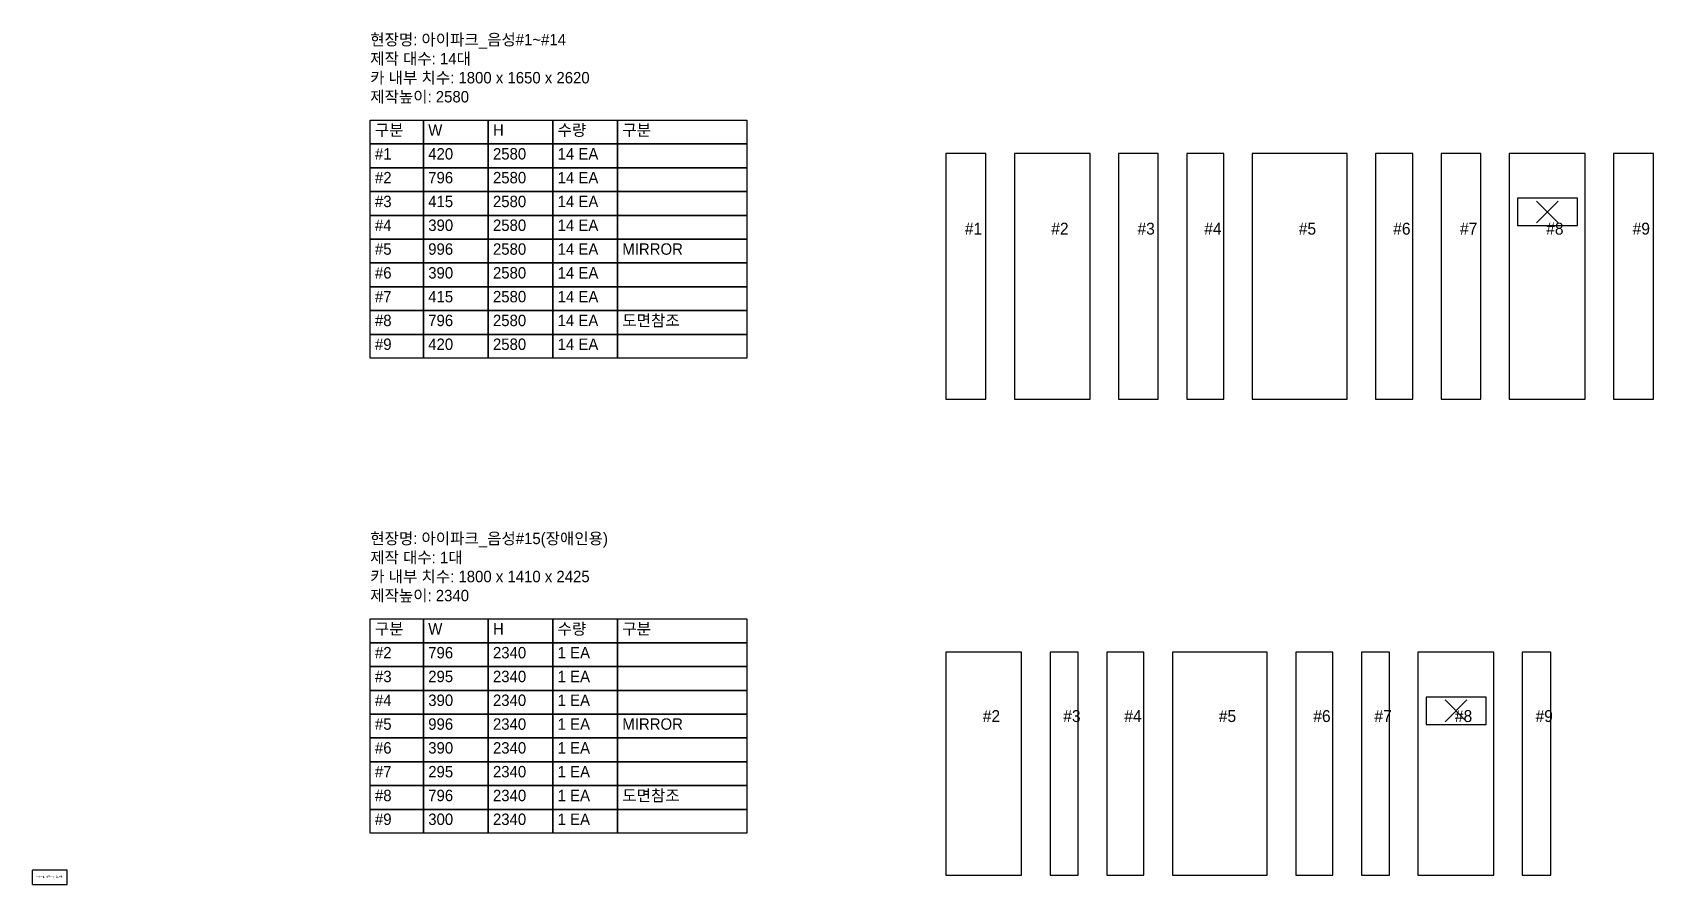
# Model space of a CAD drawing. Header units: millimetres. Extents: x -3500 to 13538, y 0 to 8951.
import ezdxf
from ezdxf.enums import TextEntityAlignment as Align

# ---------------------------------------------------------------- set-up
doc = ezdxf.new("R2010")
doc.units = ezdxf.units.MM
doc.layers.add('레이져', color=7, linetype='Continuous')
doc.styles.add('GHS', font='romans.shx', dxfattribs={"width": 0.9, "height": 35, "bigfont": 'ghs.shx'})
doc.styles.add('mydim1', font='gulim.ttc', dxfattribs={"width": 0.9})

msp = doc.modelspace()

# ---------------------------------------------------------------- linework, layer by layer
for p, q in [((50, 8030), (610, 8030)), ((50, 7780), (50, 8030)), ((610, 8030), (610, 7780)), ((610, 8030), (1290, 8030)), ((610, 7780), (610, 8030)), ((1290, 8030), (1290, 7780)), ((1290, 8030), (1970, 8030)), ((1290, 7780), (1290, 8030)), ((1970, 8030), (1970, 7780)), ((1970, 8030), (2650, 8030)), ((1970, 7780), (1970, 8030)), ((2650, 8030), (2650, 7780)), ((2650, 8030), (4010, 8030)), ((2650, 7780), (2650, 8030)), ((4010, 8030), (4010, 7780)), ((610, 7780), (50, 7780)), ((50, 7780), (610, 7780)), ((50, 7530), (50, 7780)), ((1290, 7780), (610, 7780)), ((610, 7780), (610, 7530)), ((610, 7780), (1290, 7780)), ((610, 7530), (610, 7780)), ((1970, 7780), (1290, 7780)), ((1290, 7780), (1290, 7530)), ((1290, 7780), (1970, 7780)), ((1290, 7530), (1290, 7780)), ((2650, 7780), (1970, 7780)), ((1970, 7780), (1970, 7530)), ((1970, 7780), (2650, 7780)), ((1970, 7530), (1970, 7780)), ((4010, 7780), (2650, 7780)), ((2650, 7780), (2650, 7530)), ((2650, 7780), (4010, 7780)), ((2650, 7530), (2650, 7780)), ((4010, 7780), (4010, 7530)), ((610, 7530), (50, 7530)), ((50, 7530), (610, 7530)), ((50, 7280), (50, 7530)), ((1290, 7530), (610, 7530)), ((610, 7530), (610, 7280)), ((610, 7530), (1290, 7530)), ((610, 7280), (610, 7530)), ((1970, 7530), (1290, 7530)), ((1290, 7530), (1290, 7280)), ((1290, 7530), (1970, 7530)), ((1290, 7280), (1290, 7530)), ((2650, 7530), (1970, 7530)), ((1970, 7530), (1970, 7280)), ((1970, 7530), (2650, 7530)), ((1970, 7280), (1970, 7530)), ((4010, 7530), (2650, 7530)), ((2650, 7530), (2650, 7280)), ((2650, 7530), (4010, 7530)), ((2650, 7280), (2650, 7530)), ((4010, 7530), (4010, 7280)), ((610, 7280), (50, 7280)), ((50, 7280), (610, 7280)), ((50, 7030), (50, 7280)), ((1290, 7280), (610, 7280)), ((610, 7280), (610, 7030)), ((610, 7280), (1290, 7280)), ((610, 7030), (610, 7280)), ((1970, 7280), (1290, 7280)), ((1290, 7280), (1290, 7030)), ((1290, 7280), (1970, 7280)), ((1290, 7030), (1290, 7280)), ((2650, 7280), (1970, 7280)), ((1970, 7280), (1970, 7030)), ((1970, 7280), (2650, 7280)), ((1970, 7030), (1970, 7280)), ((4010, 7280), (2650, 7280)), ((2650, 7280), (2650, 7030)), ((2650, 7280), (4010, 7280)), ((2650, 7030), (2650, 7280)), ((4010, 7280), (4010, 7030)), ((610, 7030), (50, 7030)), ((50, 7030), (610, 7030)), ((50, 6780), (50, 7030)), ((1290, 7030), (610, 7030)), ((610, 7030), (610, 6780)), ((610, 7030), (1290, 7030)), ((610, 6780), (610, 7030)), ((1970, 7030), (1290, 7030)), ((1290, 7030), (1290, 6780)), ((1290, 7030), (1970, 7030)), ((1290, 6780), (1290, 7030)), ((2650, 7030), (1970, 7030)), ((1970, 7030), (1970, 6780)), ((1970, 7030), (2650, 7030)), ((1970, 6780), (1970, 7030)), ((4010, 7030), (2650, 7030)), ((2650, 7030), (2650, 6780)), ((2650, 7030), (4010, 7030)), ((2650, 6780), (2650, 7030)), ((4010, 7030), (4010, 6780)), ((610, 6780), (50, 6780)), ((50, 6780), (610, 6780)), ((50, 6530), (50, 6780)), ((1290, 6780), (610, 6780)), ((610, 6780), (610, 6530)), ((610, 6780), (1290, 6780)), ((610, 6530), (610, 6780)), ((1970, 6780), (1290, 6780)), ((1290, 6780), (1290, 6530)), ((1290, 6780), (1970, 6780)), ((1290, 6530), (1290, 6780)), ((2650, 6780), (1970, 6780)), ((1970, 6780), (1970, 6530)), ((1970, 6780), (2650, 6780)), ((1970, 6530), (1970, 6780)), ((4010, 6780), (2650, 6780)), ((2650, 6780), (2650, 6530)), ((2650, 6780), (4010, 6780)), ((2650, 6530), (2650, 6780)), ((4010, 6780), (4010, 6530)), ((610, 6530), (50, 6530)), ((50, 6530), (610, 6530)), ((50, 6280), (50, 6530)), ((1290, 6530), (610, 6530)), ((610, 6530), (610, 6280)), ((610, 6530), (1290, 6530)), ((610, 6280), (610, 6530)), ((1970, 6530), (1290, 6530)), ((1290, 6530), (1290, 6280)), ((1290, 6530), (1970, 6530)), ((1290, 6280), (1290, 6530)), ((2650, 6530), (1970, 6530)), ((1970, 6530), (1970, 6280)), ((1970, 6530), (2650, 6530)), ((1970, 6280), (1970, 6530)), ((4010, 6530), (2650, 6530)), ((2650, 6530), (2650, 6280)), ((2650, 6530), (4010, 6530)), ((2650, 6280), (2650, 6530)), ((4010, 6530), (4010, 6280)), ((610, 6280), (50, 6280)), ((50, 6280), (610, 6280)), ((50, 6030), (50, 6280)), ((1290, 6280), (610, 6280)), ((610, 6280), (610, 6030)), ((610, 6280), (1290, 6280)), ((610, 6030), (610, 6280)), ((1970, 6280), (1290, 6280)), ((1290, 6280), (1290, 6030)), ((1290, 6280), (1970, 6280)), ((1290, 6030), (1290, 6280)), ((2650, 6280), (1970, 6280)), ((1970, 6280), (1970, 6030)), ((1970, 6280), (2650, 6280)), ((1970, 6030), (1970, 6280)), ((4010, 6280), (2650, 6280)), ((2650, 6280), (2650, 6030)), ((2650, 6280), (4010, 6280)), ((2650, 6030), (2650, 6280)), ((4010, 6280), (4010, 6030)), ((610, 6030), (50, 6030)), ((50, 6030), (610, 6030)), ((50, 5780), (50, 6030)), ((1290, 6030), (610, 6030)), ((610, 6030), (610, 5780)), ((610, 6030), (1290, 6030)), ((610, 5780), (610, 6030)), ((1970, 6030), (1290, 6030)), ((1290, 6030), (1290, 5780)), ((1290, 6030), (1970, 6030)), ((1290, 5780), (1290, 6030)), ((2650, 6030), (1970, 6030)), ((1970, 6030), (1970, 5780)), ((1970, 6030), (2650, 6030)), ((1970, 5780), (1970, 6030)), ((4010, 6030), (2650, 6030)), ((2650, 6030), (2650, 5780)), ((2650, 6030), (4010, 6030)), ((2650, 5780), (2650, 6030)), ((4010, 6030), (4010, 5780)), ((610, 5780), (50, 5780)), ((50, 5780), (610, 5780)), ((50, 5530), (50, 5780)), ((1290, 5780), (610, 5780)), ((610, 5780), (610, 5530)), ((610, 5780), (1290, 5780)), ((610, 5530), (610, 5780)), ((1970, 5780), (1290, 5780)), ((1290, 5780), (1290, 5530)), ((1290, 5780), (1970, 5780)), ((1290, 5530), (1290, 5780)), ((2650, 5780), (1970, 5780)), ((1970, 5780), (1970, 5530)), ((1970, 5780), (2650, 5780)), ((1970, 5530), (1970, 5780)), ((4010, 5780), (2650, 5780)), ((2650, 5780), (2650, 5530)), ((2650, 5780), (4010, 5780)), ((2650, 5530), (2650, 5780)), ((4010, 5780), (4010, 5530)), ((610, 5530), (50, 5530)), ((1290, 5530), (610, 5530)), ((1970, 5530), (1290, 5530)), ((2650, 5530), (1970, 5530)), ((4010, 5530), (2650, 5530)), ((50, 2790), (610, 2790)), ((50, 2540), (50, 2790)), ((610, 2790), (610, 2540)), ((610, 2790), (1290, 2790)), ((610, 2540), (610, 2790)), ((1290, 2790), (1290, 2540)), ((1290, 2790), (1970, 2790)), ((1290, 2540), (1290, 2790)), ((1970, 2790), (1970, 2540)), ((1970, 2790), (2650, 2790)), ((1970, 2540), (1970, 2790)), ((2650, 2790), (2650, 2540)), ((2650, 2790), (4010, 2790)), ((2650, 2540), (2650, 2790)), ((4010, 2790), (4010, 2540)), ((610, 2540), (50, 2540)), ((50, 2540), (610, 2540)), ((50, 2290), (50, 2540)), ((1290, 2540), (610, 2540)), ((610, 2540), (610, 2290)), ((610, 2540), (1290, 2540)), ((610, 2290), (610, 2540)), ((1970, 2540), (1290, 2540)), ((1290, 2540), (1290, 2290)), ((1290, 2540), (1970, 2540)), ((1290, 2290), (1290, 2540)), ((2650, 2540), (1970, 2540)), ((1970, 2540), (1970, 2290)), ((1970, 2540), (2650, 2540)), ((1970, 2290), (1970, 2540)), ((4010, 2540), (2650, 2540)), ((2650, 2540), (2650, 2290)), ((2650, 2540), (4010, 2540)), ((2650, 2290), (2650, 2540)), ((4010, 2540), (4010, 2290)), ((610, 2290), (50, 2290)), ((50, 2290), (610, 2290)), ((50, 2040), (50, 2290)), ((1290, 2290), (610, 2290)), ((610, 2290), (610, 2040)), ((610, 2290), (1290, 2290)), ((610, 2040), (610, 2290)), ((1970, 2290), (1290, 2290)), ((1290, 2290), (1290, 2040)), ((1290, 2290), (1970, 2290)), ((1290, 2040), (1290, 2290)), ((2650, 2290), (1970, 2290)), ((1970, 2290), (1970, 2040)), ((1970, 2290), (2650, 2290)), ((1970, 2040), (1970, 2290)), ((4010, 2290), (2650, 2290)), ((2650, 2290), (2650, 2040)), ((2650, 2290), (4010, 2290)), ((2650, 2040), (2650, 2290)), ((4010, 2290), (4010, 2040)), ((610, 2040), (50, 2040)), ((50, 2040), (610, 2040)), ((50, 1790), (50, 2040)), ((1290, 2040), (610, 2040)), ((610, 2040), (610, 1790)), ((610, 2040), (1290, 2040)), ((610, 1790), (610, 2040)), ((1970, 2040), (1290, 2040)), ((1290, 2040), (1290, 1790)), ((1290, 2040), (1970, 2040)), ((1290, 1790), (1290, 2040)), ((2650, 2040), (1970, 2040)), ((1970, 2040), (1970, 1790)), ((1970, 2040), (2650, 2040)), ((1970, 1790), (1970, 2040)), ((4010, 2040), (2650, 2040)), ((2650, 2040), (2650, 1790)), ((2650, 2040), (4010, 2040)), ((2650, 1790), (2650, 2040)), ((4010, 2040), (4010, 1790)), ((610, 1790), (50, 1790)), ((50, 1790), (610, 1790)), ((50, 1540), (50, 1790)), ((1290, 1790), (610, 1790)), ((610, 1790), (610, 1540)), ((610, 1790), (1290, 1790)), ((610, 1540), (610, 1790)), ((1970, 1790), (1290, 1790)), ((1290, 1790), (1290, 1540)), ((1290, 1790), (1970, 1790)), ((1290, 1540), (1290, 1790)), ((2650, 1790), (1970, 1790)), ((1970, 1790), (1970, 1540)), ((1970, 1790), (2650, 1790)), ((1970, 1540), (1970, 1790)), ((4010, 1790), (2650, 1790)), ((2650, 1790), (2650, 1540)), ((2650, 1790), (4010, 1790)), ((2650, 1540), (2650, 1790)), ((4010, 1790), (4010, 1540)), ((610, 1540), (50, 1540)), ((50, 1540), (610, 1540)), ((50, 1290), (50, 1540)), ((1290, 1540), (610, 1540)), ((610, 1540), (610, 1290)), ((610, 1540), (1290, 1540)), ((610, 1290), (610, 1540)), ((1970, 1540), (1290, 1540)), ((1290, 1540), (1290, 1290)), ((1290, 1540), (1970, 1540)), ((1290, 1290), (1290, 1540)), ((2650, 1540), (1970, 1540)), ((1970, 1540), (1970, 1290)), ((1970, 1540), (2650, 1540)), ((1970, 1290), (1970, 1540)), ((4010, 1540), (2650, 1540)), ((2650, 1540), (2650, 1290)), ((2650, 1540), (4010, 1540)), ((2650, 1290), (2650, 1540)), ((4010, 1540), (4010, 1290)), ((610, 1290), (50, 1290)), ((50, 1290), (610, 1290)), ((50, 1040), (50, 1290)), ((1290, 1290), (610, 1290)), ((610, 1290), (610, 1040)), ((610, 1290), (1290, 1290)), ((610, 1040), (610, 1290)), ((1970, 1290), (1290, 1290)), ((1290, 1290), (1290, 1040)), ((1290, 1290), (1970, 1290)), ((1290, 1040), (1290, 1290)), ((2650, 1290), (1970, 1290)), ((1970, 1290), (1970, 1040)), ((1970, 1290), (2650, 1290)), ((1970, 1040), (1970, 1290)), ((4010, 1290), (2650, 1290)), ((2650, 1290), (2650, 1040)), ((2650, 1290), (4010, 1290)), ((2650, 1040), (2650, 1290)), ((4010, 1290), (4010, 1040)), ((610, 1040), (50, 1040)), ((50, 1040), (610, 1040)), ((50, 790), (50, 1040)), ((1290, 1040), (610, 1040)), ((610, 1040), (610, 790)), ((610, 1040), (1290, 1040)), ((610, 790), (610, 1040)), ((1970, 1040), (1290, 1040)), ((1290, 1040), (1290, 790)), ((1290, 1040), (1970, 1040)), ((1290, 790), (1290, 1040)), ((2650, 1040), (1970, 1040)), ((1970, 1040), (1970, 790)), ((1970, 1040), (2650, 1040)), ((1970, 790), (1970, 1040)), ((4010, 1040), (2650, 1040)), ((2650, 1040), (2650, 790)), ((2650, 1040), (4010, 1040)), ((2650, 790), (2650, 1040)), ((4010, 1040), (4010, 790)), ((610, 790), (50, 790)), ((50, 790), (610, 790)), ((50, 540), (50, 790)), ((1290, 790), (610, 790)), ((610, 790), (610, 540)), ((610, 790), (1290, 790)), ((610, 540), (610, 790)), ((1970, 790), (1290, 790)), ((1290, 790), (1290, 540)), ((1290, 790), (1970, 790)), ((1290, 540), (1290, 790)), ((2650, 790), (1970, 790)), ((1970, 790), (1970, 540)), ((1970, 790), (2650, 790)), ((1970, 540), (1970, 790)), ((4010, 790), (2650, 790)), ((2650, 790), (2650, 540)), ((2650, 790), (4010, 790)), ((2650, 540), (2650, 790)), ((4010, 790), (4010, 540)), ((610, 540), (50, 540)), ((1290, 540), (610, 540)), ((1970, 540), (1290, 540)), ((2650, 540), (1970, 540)), ((4010, 540), (2650, 540))]:
    msp.add_line(p, q)
at = {"linetype": 'Continuous', "lineweight": 25}
for p, q in [((-3134, 150), (-3500, 150)), ((-3500, 0), (-3500, 150)), ((-3500, 0), (-3134, 0)), ((-3134, 0), (-3134, 150))]:
    msp.add_line(p, q, dxfattribs=at)
at = {"layer": '레이져'}
for p, q in [((6520, 7680), (6100, 7680)), ((6100, 7680), (6100, 5100)), ((6520, 5100), (6520, 7680)), ((7616, 7680), (6820, 7680)), ((6820, 7680), (6820, 5100)), ((7616, 5100), (7616, 7680)), ((8331, 7680), (7916, 7680)), ((7916, 7680), (7916, 5100)), ((8331, 5100), (8331, 7680)), ((9021, 7680), (8631, 7680)), ((8631, 7680), (8631, 5100)), ((9021, 5100), (9021, 7680)), ((10317, 7680), (9321, 7680)), ((9321, 7680), (9321, 5100)), ((10317, 5100), (10317, 7680)), ((11007, 7680), (10617, 7680)), ((10617, 7680), (10617, 5100)), ((11007, 5100), (11007, 7680)), ((11722, 7680), (11307, 7680)), ((11307, 7680), (11307, 5100)), ((11722, 5100), (11722, 7680)), ((12818, 7680), (12022, 7680)), ((12022, 7680), (12022, 5100)), ((12818, 5100), (12818, 7680)), ((13538, 7680), (13118, 7680)), ((13118, 7680), (13118, 5100)), ((13538, 5100), (13538, 7680)), ((12737, 7209), (12107, 7209)), ((12107, 7209), (12107, 6922)), ((12307, 6951), (12537, 7180)), ((12537, 6951), (12307, 7180)), ((12737, 6922), (12737, 7209)), ((12107, 6922), (12737, 6922)), ((6100, 5100), (6520, 5100)), ((6820, 5100), (7616, 5100)), ((7916, 5100), (8331, 5100)), ((8631, 5100), (9021, 5100)), ((9321, 5100), (10317, 5100)), ((10617, 5100), (11007, 5100)), ((11307, 5100), (11722, 5100)), ((12022, 5100), (12818, 5100)), ((13118, 5100), (13538, 5100)), ((6896, 2440), (6100, 2440)), ((6100, 2440), (6100, 100)), ((6896, 100), (6896, 2440)), ((7491, 2440), (7196, 2440)), ((7196, 2440), (7196, 100)), ((7491, 100), (7491, 2440)), ((8181, 2440), (7791, 2440)), ((7791, 2440), (7791, 100)), ((8181, 100), (8181, 2440)), ((9477, 2440), (8481, 2440)), ((8481, 2440), (8481, 100)), ((9477, 100), (9477, 2440)), ((10167, 2440), (9777, 2440)), ((9777, 2440), (9777, 100)), ((10167, 100), (10167, 2440)), ((10762, 2440), (10467, 2440)), ((10467, 2440), (10467, 100)), ((10762, 100), (10762, 2440)), ((11858, 2440), (11062, 2440)), ((11062, 2440), (11062, 100)), ((11858, 100), (11858, 2440)), ((12458, 2440), (12158, 2440)), ((12158, 2440), (12158, 100)), ((12458, 100), (12458, 2440)), ((11777, 1969), (11147, 1969)), ((11147, 1969), (11147, 1682)), ((11347, 1711), (11577, 1940)), ((11577, 1711), (11347, 1940)), ((11777, 1682), (11777, 1969)), ((11147, 1682), (11777, 1682)), ((6100, 100), (6896, 100)), ((7196, 100), (7491, 100)), ((7791, 100), (8181, 100)), ((8481, 100), (9477, 100)), ((9777, 100), (10167, 100)), ((10467, 100), (10762, 100)), ((11062, 100), (11858, 100)), ((12158, 100), (12458, 100))]:
    msp.add_line(p, q, dxfattribs=at)

# ---------------------------------------------------------------- texts
at = {"style": 'mydim1'}
for s, p in [('현장명: 아이파크_음성#1~#14', (50, 8780)), ('제작 대수: 14대', (50, 8580)), ('카 내부 치수: 1800 x 1650 x 2620', (50, 8380)), ('제작높이: 2580', (50, 8180)), ('구분', (100, 7830)), ('W', (660, 7830)), ('H', (1340, 7830)), ('수량', (2020, 7830)), ('구분', (2700, 7830)), ('#1', (100, 7580)), ('420', (660, 7580)), ('2580', (1340, 7580)), ('14 EA', (2020, 7580)), ('#2', (100, 7330)), ('796', (660, 7330)), ('2580', (1340, 7330)), ('14 EA', (2020, 7330)), ('#3', (100, 7080)), ('415', (660, 7080)), ('2580', (1340, 7080)), ('14 EA', (2020, 7080)), ('#4', (100, 6830)), ('390', (660, 6830)), ('2580', (1340, 6830)), ('14 EA', (2020, 6830)), ('#5', (100, 6580)), ('996', (660, 6580)), ('2580', (1340, 6580)), ('14 EA', (2020, 6580)), ('MIRROR', (2700, 6580)), ('#6', (100, 6330)), ('390', (660, 6330)), ('2580', (1340, 6330)), ('14 EA', (2020, 6330)), ('#7', (100, 6080)), ('415', (660, 6080)), ('2580', (1340, 6080)), ('14 EA', (2020, 6080)), ('#8', (100, 5830)), ('796', (660, 5830)), ('2580', (1340, 5830)), ('14 EA', (2020, 5830)), ('도면참조', (2700, 5830)), ('#9', (100, 5580)), ('420', (660, 5580)), ('2580', (1340, 5580)), ('14 EA', (2020, 5580)), ('현장명: 아이파크_음성#15(장애인용)', (50, 3540)), ('제작 대수: 1대', (50, 3340)), ('카 내부 치수: 1800 x 1410 x 2425', (50, 3140)), ('제작높이: 2340', (50, 2940)), ('구분', (100, 2590)), ('W', (660, 2590)), ('H', (1340, 2590)), ('수량', (2020, 2590)), ('구분', (2700, 2590)), ('#2', (100, 2340)), ('796', (660, 2340)), ('2340', (1340, 2340)), ('1 EA', (2020, 2340)), ('#3', (100, 2090)), ('295', (660, 2090)), ('2340', (1340, 2090)), ('1 EA', (2020, 2090)), ('#4', (100, 1840)), ('390', (660, 1840)), ('2340', (1340, 1840)), ('1 EA', (2020, 1840)), ('#5', (100, 1590)), ('996', (660, 1590)), ('2340', (1340, 1590)), ('1 EA', (2020, 1590)), ('MIRROR', (2700, 1590)), ('#6', (100, 1340)), ('390', (660, 1340)), ('2340', (1340, 1340)), ('1 EA', (2020, 1340)), ('#7', (100, 1090)), ('295', (660, 1090)), ('2340', (1340, 1090)), ('1 EA', (2020, 1090)), ('#8', (100, 840)), ('796', (660, 840)), ('2340', (1340, 840)), ('1 EA', (2020, 840)), ('도면참조', (2700, 840)), ('#9', (100, 590)), ('300', (660, 590)), ('2340', (1340, 590)), ('1 EA', (2020, 590))]:
    msp.add_text(s, height=120, dxfattribs=at).set_placement(p, align=Align.BOTTOM_LEFT)
at = {"color": 2, "linetype": 'Continuous', "style": 'GHS', "width": 0.9}
msp.add_text('오성이엘 자동작도 결과물', height=20, dxfattribs=at).set_placement((-3464, 68))
at = {"layer": '레이져', "style": 'mydim1'}
for s, p in [('#1', (6300, 6790)), ('#2', (7208, 6790)), ('#3', (8114, 6790)), ('#4', (8816, 6790)), ('#5', (9809, 6790)), ('#6', (10802, 6790)), ('#7', (11504, 6790)), ('#8', (12410, 6790)), ('#9', (13318, 6790)), ('#2', (6488, 1670)), ('#3', (7334, 1670)), ('#4', (7976, 1670)), ('#5', (8969, 1670)), ('#6', (9962, 1670)), ('#7', (10604, 1670)), ('#8', (11450, 1670)), ('#9', (12298, 1670))]:
    msp.add_text(s, height=125, dxfattribs=at).set_placement(p, align=Align.BOTTOM_LEFT)

doc.saveas('drawing.dxf')
